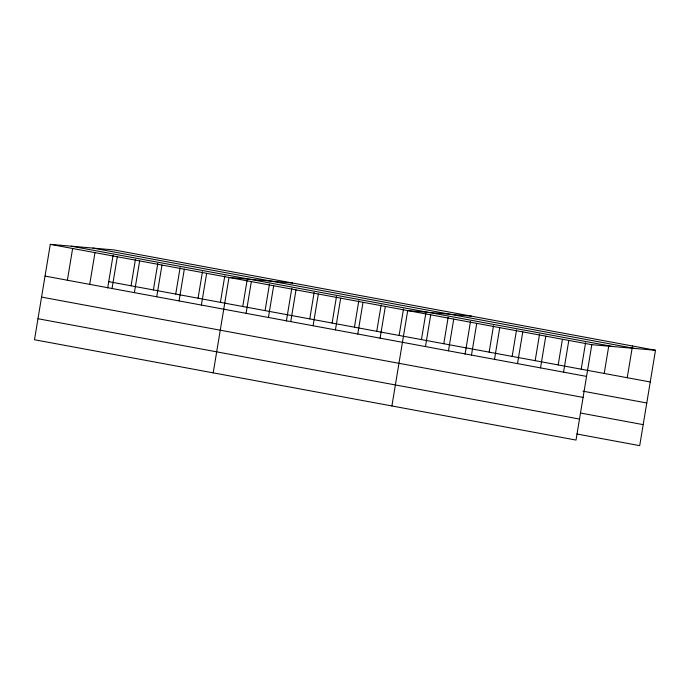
<?xml version="1.0" encoding="UTF-8"?>
<svg xmlns="http://www.w3.org/2000/svg" width="690" height="690" viewBox="0 0 690 690"><rect width="100%" height="100%" fill="white"/><g stroke="black" fill="none" stroke-linecap="round" stroke-linejoin="round"><path stroke-width="1.03" d="M655.5 350.261L113.979 249.927L50.292 244.355L34.5 339.739L576.021 440.073L591.813 344.69L655.5 350.261L639.708 445.645L576.943 434.01M67.379 280.218L72.631 248.495M89.717 284.358L94.97 252.635M107.683 287.954L113.1 255.214M112.056 288.498L117.309 256.775M131.066 285.789L135.438 259.354M134.386 292.638L139.639 260.915M153.396 289.929L157.777 263.494M156.725 296.778L161.978 265.055M175.734 294.069L180.116 267.634M179.064 300.918L184.316 269.186M198.073 298.209L202.455 271.765M201.402 305.049L206.655 273.326M220.412 302.341L224.793 275.905M213.201 372.85L228.994 277.466L292.681 283.038M242.751 306.481L247.132 280.045M246.08 313.329L251.332 281.606M265.089 310.621L269.462 284.185M268.419 317.469L273.671 285.746M286.385 321.066L291.801 288.325M290.757 321.609L296.01 289.886M309.767 318.901L314.14 292.465M313.096 325.749L318.349 294.018M332.106 323.041L336.478 296.596M335.435 329.889L340.679 298.158M354.444 327.172L358.817 300.737M357.765 334.02L363.018 302.298M376.774 331.312L381.156 304.877M380.104 338.16L385.356 306.438M399.113 335.452L403.495 309.017M391.903 405.962L407.695 310.578L471.382 316.141M421.452 339.592L425.834 313.156M425.463 346.561L430.715 314.838M443.791 343.732L448.172 317.297M448.474 350.831L453.727 319.108M465.086 354.168L470.502 321.437M471.486 355.091L476.738 323.369M489.141 352.133L493.523 325.697M494.506 359.361L499.758 327.629M512.161 356.394L516.534 329.958M517.517 363.621L522.77 331.899M535.173 360.663L539.554 334.227M540.537 367.882L545.781 336.159M558.193 364.924L562.393 339.549M563.549 372.152L568.802 340.429M581.204 369.193L585.577 342.749M604.216 373.454L608.77 345.957M627.236 377.715L632.489 345.992M92.96 248.089L634.481 348.416M71.303 246.192L612.832 346.527M50.292 244.355L591.813 344.69M108.727 281.649L650.247 381.984M45.04 276.086L586.56 376.412M582.955 391.17L646.772 402.986M41.564 297.088L583.085 397.423M580.419 413.008L643.184 424.635M37.976 318.737L579.505 419.063"/></g></svg>
